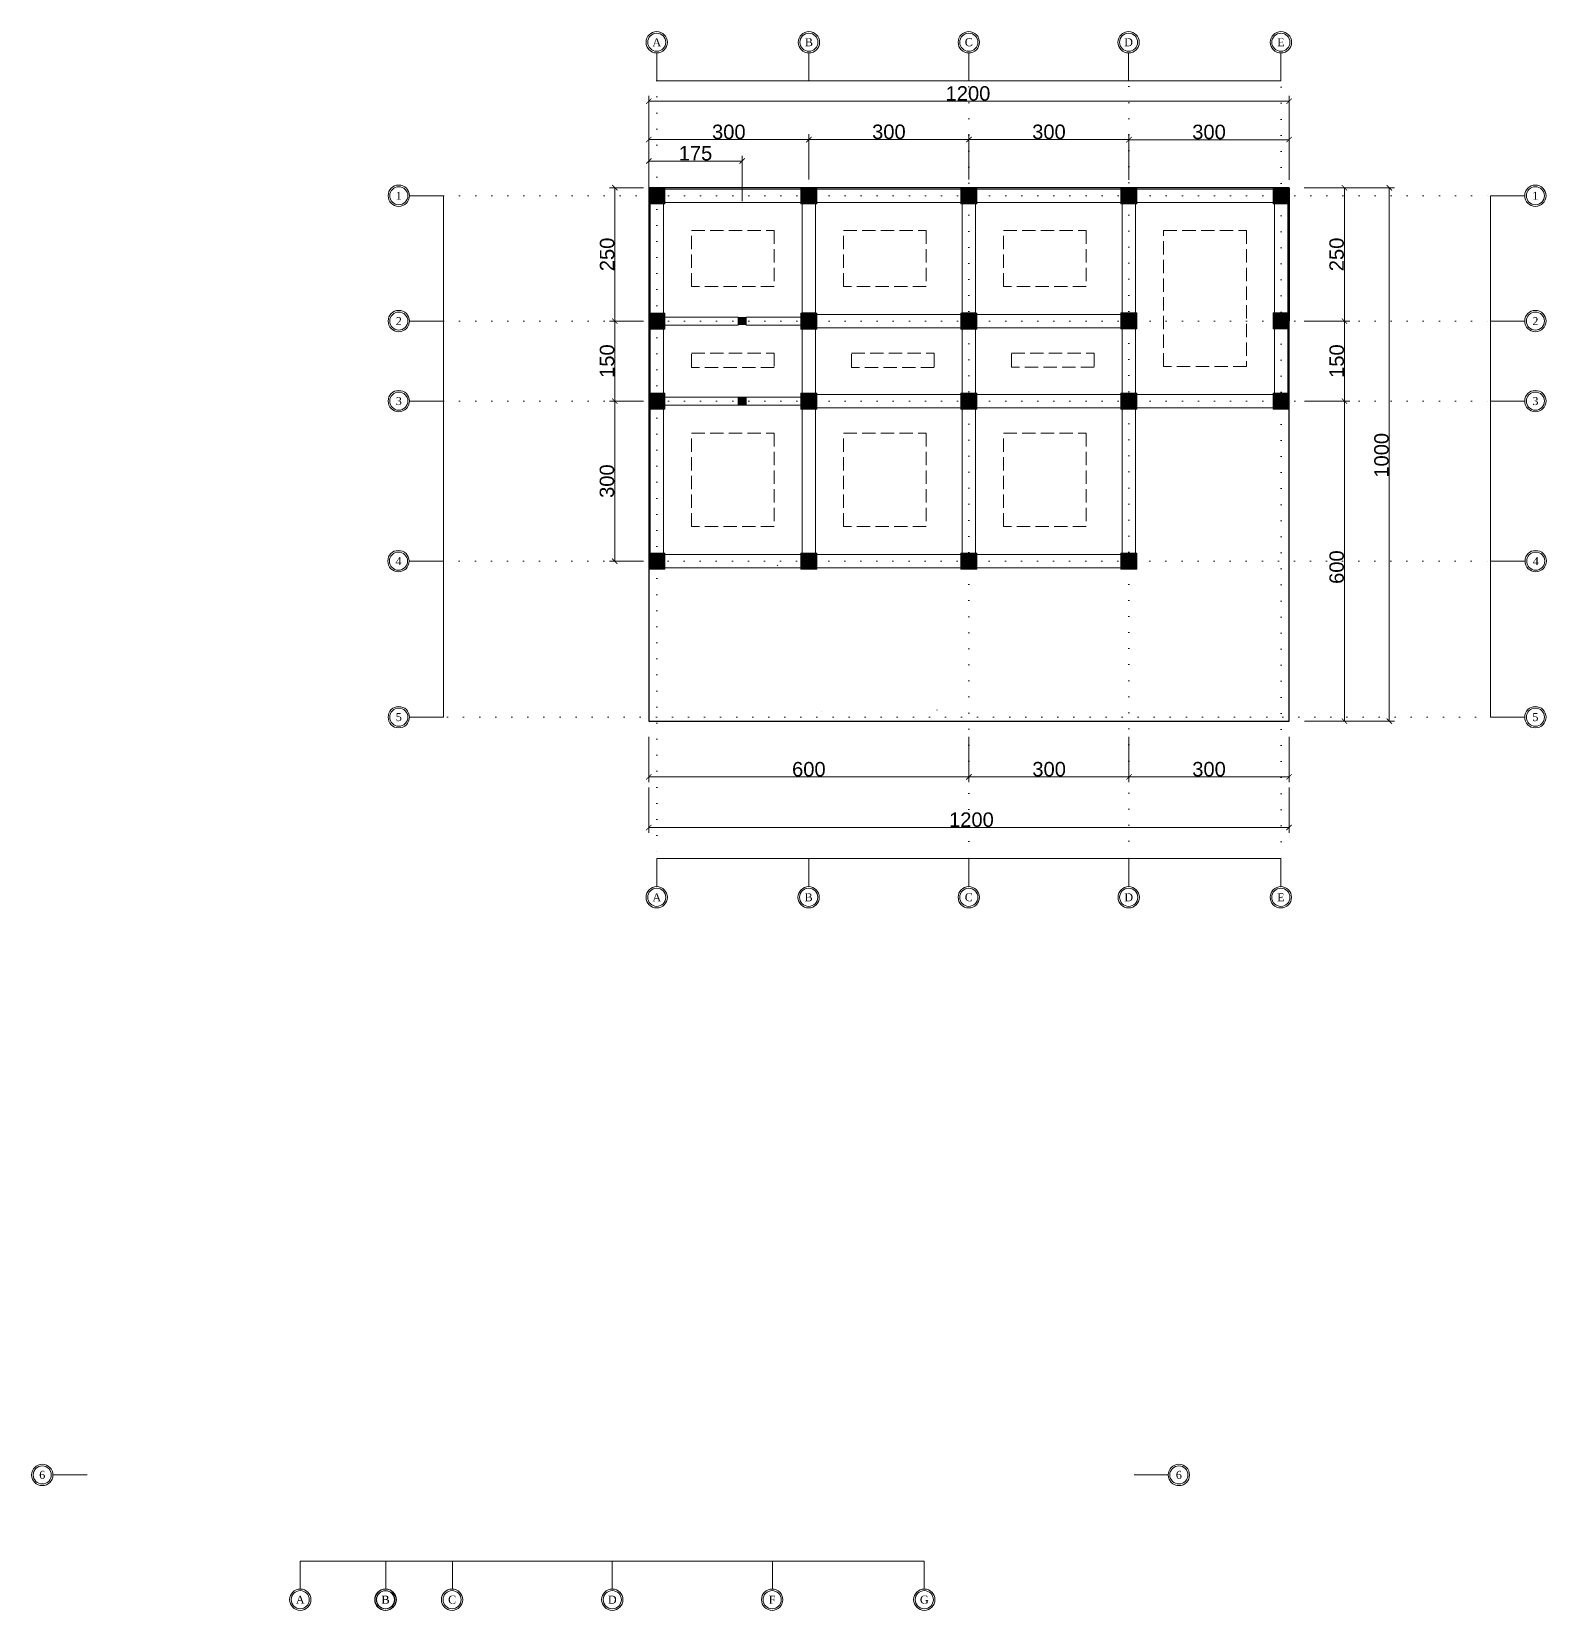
# Model space of a CAD drawing. Header units: millimetres. Extents: x -12161372 to 46643, y -9506984 to 15358.
# Drawn here: x 27668 to 30507, y 4182 to 7142 of the extents above; entities that cross this region are included whole.
import ezdxf

# ---------------------------------------------------------------- set-up
doc = ezdxf.new("R2010")
doc.units = ezdxf.units.MM
doc.linetypes.add('ACAD_ISO07W100', pattern=[3, 0, -3])
doc.linetypes.add('DASHED', pattern=[70, 50, -20])
for name, color, linetype, lineweight in [('detail balok', 7, 'Continuous', 9), ('dimensi', 50, 'Continuous', 5), ('kolom', 150, 'Continuous', 13), ('pondasi', 7, 'Continuous', 13), ('teks', 255, 'Continuous', 5)]:
    doc.layers.add(name, color=color, linetype=linetype, lineweight=lineweight)
doc.layers.add('lahan', color=253, linetype='Continuous', plot=False)
doc.layers.add('lantai', color=9, linetype='Continuous')
doc.layers.add('RING BALOK', color=7, linetype='Continuous')
doc.styles.get("Standard").update_dxf_attribs({"font": 'arial.ttf'})
doc.styles.add('teks2', font='times.ttf', dxfattribs={"height": 15})
doc.dimstyles.new('ISO-25', dxfattribs={"dimtxt": 4.5, "dimasz": 10, "dimexe": 10, "dimexo": 10, "dimtad": 1, "dimtxsty": 'Standard', "dimblk": 'ARCHTICK', "dimcen": 2.5, "dimclrt": 256, "dimadec": 0, "dimazin": 0, "dimtfac": 1, "dimtmove": 0, "dimatfit": 3, "dimfxl": 75, "dimfxlon": 1, "dimtfillclr": 256, "dimlwd": -1, "dimlwe": -1, "dimarcsym": 0})

# ---------------------------------------------------------------- blocks, each defined once
blk = doc.blocks.new('_ArchTick')
at = {"color": 0, "linetype": 'ByBlock', "const_width": 0.15}
blk.add_lwpolyline([(-0.5, -0.5), (0.5, 0.5)], dxfattribs=at)
blk = doc.blocks.new('*D120')
at = {"layer": 'Defpoints', "color": 0, "ltscale": 10, "transparency": 16777216}
for p in [(30024.6, 6849.1), (30024.6, 5849.1), (30212.4, 5849.1)]:
    blk.add_point(p, dxfattribs=at)
at = {"layer": 'dimensi', "color": 0, "ltscale": 10, "transparency": 16777216}
for p, q in [((30137.4, 6849.1), (30222.4, 6849.1)), ((30212.4, 6849.1), (30212.4, 5849.1)), ((30137.4, 5849.1), (30222.4, 5849.1))]:
    blk.add_line(p, q, dxfattribs=at)
at = {"layer": 'dimensi', "color": 0, "ltscale": 10, "transparency": 16777216, "xscale": 10, "yscale": 10, "zscale": 10}
for p, rotation in [((30212.4, 6849.1), 90), ((30212.4, 5849.1), 270)]:
    blk.add_blockref('_ArchTick', p, dxfattribs=dict(at, rotation=rotation))
at = {"layer": 'dimensi', "ltscale": 10, "transparency": 16777216, "insert": (30197.9, 6347.5), "char_height": 4.5, "attachment_point": 5, "rotation": 90}
blk.add_mtext('{\\H6x;1000}', dxfattribs=at)
blk = doc.blocks.new('*D121')
at = {"layer": 'Defpoints', "color": 0, "ltscale": 10, "transparency": 16777216}
for p in [(30024.6, 6449.1), (30017.1, 5849.1), (30128.3, 5849.1)]:
    blk.add_point(p, dxfattribs=at)
at = {"layer": 'dimensi', "color": 0, "ltscale": 10, "transparency": 16777216}
for p, q in [((30053.3, 6449.1), (30138.3, 6449.1)), ((30128.3, 6449.1), (30128.3, 5849.1)), ((30053.3, 5849.1), (30138.3, 5849.1))]:
    blk.add_line(p, q, dxfattribs=at)
at = {"layer": 'dimensi', "color": 0, "ltscale": 10, "transparency": 16777216, "xscale": 10, "yscale": 10, "zscale": 10}
for p, rotation in [((30128.3, 6449.1), 90), ((30128.3, 5849.1), 270)]:
    blk.add_blockref('_ArchTick', p, dxfattribs=dict(at, rotation=rotation))
at = {"layer": 'dimensi', "ltscale": 10, "transparency": 16777216, "insert": (30113.9, 6137.9), "char_height": 4.5, "attachment_point": 5, "rotation": 90}
blk.add_mtext('{\\H6x;600}', dxfattribs=at)
blk = doc.blocks.new('*D122')
at = {"layer": 'Defpoints', "color": 0, "ltscale": 10, "transparency": 16777216}
for p in [(29124.6, 6939.3), (28824.6, 6849.1), (29124.6, 6849.1)]:
    blk.add_point(p, dxfattribs=at)
at = {"layer": 'dimensi', "color": 0, "ltscale": 10, "transparency": 16777216}
for p, q in [((28824.6, 6864.3), (28824.6, 6949.3)), ((28824.6, 6939.3), (29124.6, 6939.3)), ((29124.6, 6864.3), (29124.6, 6949.3))]:
    blk.add_line(p, q, dxfattribs=at)
at = {"layer": 'dimensi', "color": 0, "ltscale": 10, "transparency": 16777216, "xscale": 10, "yscale": 10, "zscale": 10, "rotation": 180}
blk.add_blockref('_ArchTick', (28824.6, 6939.3), dxfattribs=at)
at = {"layer": 'dimensi', "color": 0, "ltscale": 10, "transparency": 16777216, "xscale": 10, "yscale": 10, "zscale": 10}
blk.add_blockref('_ArchTick', (29124.6, 6939.3), dxfattribs=at)
at = {"layer": 'dimensi', "ltscale": 10, "transparency": 16777216, "insert": (28974.6, 6953.7), "char_height": 4.5, "attachment_point": 5}
blk.add_mtext('{\\H6x;300}', dxfattribs=at)
blk = doc.blocks.new('*D123')
at = {"layer": 'Defpoints', "color": 0, "ltscale": 10, "transparency": 16777216}
for p in [(29424.6, 6939.5), (29124.6, 6849.1), (29424.6, 6849.1)]:
    blk.add_point(p, dxfattribs=at)
at = {"layer": 'dimensi', "color": 0, "ltscale": 10, "transparency": 16777216}
for p, q in [((29124.6, 6864.5), (29124.6, 6949.5)), ((29124.6, 6939.5), (29424.6, 6939.5)), ((29424.6, 6864.5), (29424.6, 6949.5))]:
    blk.add_line(p, q, dxfattribs=at)
at = {"layer": 'dimensi', "color": 0, "ltscale": 10, "transparency": 16777216, "xscale": 10, "yscale": 10, "zscale": 10, "rotation": 180}
blk.add_blockref('_ArchTick', (29124.6, 6939.5), dxfattribs=at)
at = {"layer": 'dimensi', "color": 0, "ltscale": 10, "transparency": 16777216, "xscale": 10, "yscale": 10, "zscale": 10}
blk.add_blockref('_ArchTick', (29424.6, 6939.5), dxfattribs=at)
at = {"layer": 'dimensi', "ltscale": 10, "transparency": 16777216, "insert": (29274.6, 6953.9), "char_height": 4.5, "attachment_point": 5}
blk.add_mtext('{\\H6x;300}', dxfattribs=at)
blk = doc.blocks.new('*D124')
at = {"layer": 'Defpoints', "color": 0, "ltscale": 10, "transparency": 16777216}
for p in [(29724.6, 6939.4), (29424.6, 6849.1), (29724.6, 6849.1)]:
    blk.add_point(p, dxfattribs=at)
at = {"layer": 'dimensi', "color": 0, "ltscale": 10, "transparency": 16777216}
for p, q in [((29424.6, 6864.4), (29424.6, 6949.4)), ((29424.6, 6939.4), (29724.6, 6939.4)), ((29724.6, 6864.4), (29724.6, 6949.4))]:
    blk.add_line(p, q, dxfattribs=at)
at = {"layer": 'dimensi', "color": 0, "ltscale": 10, "transparency": 16777216, "xscale": 10, "yscale": 10, "zscale": 10, "rotation": 180}
blk.add_blockref('_ArchTick', (29424.6, 6939.4), dxfattribs=at)
at = {"layer": 'dimensi', "color": 0, "ltscale": 10, "transparency": 16777216, "xscale": 10, "yscale": 10, "zscale": 10}
blk.add_blockref('_ArchTick', (29724.6, 6939.4), dxfattribs=at)
at = {"layer": 'dimensi', "ltscale": 10, "transparency": 16777216, "insert": (29574.6, 6953.8), "char_height": 4.5, "attachment_point": 5}
blk.add_mtext('{\\H6x;300}', dxfattribs=at)
blk = doc.blocks.new('*D125')
at = {"layer": 'Defpoints', "color": 0, "ltscale": 10, "transparency": 16777216}
for p in [(30024.6, 6939.2), (29724.6, 6849.7), (30024.6, 6849.1)]:
    blk.add_point(p, dxfattribs=at)
at = {"layer": 'dimensi', "color": 0, "ltscale": 10, "transparency": 16777216}
for p, q in [((29724.6, 6864.2), (29724.6, 6949.2)), ((29724.6, 6939.2), (30024.6, 6939.2)), ((30024.6, 6864.2), (30024.6, 6949.2))]:
    blk.add_line(p, q, dxfattribs=at)
at = {"layer": 'dimensi', "color": 0, "ltscale": 10, "transparency": 16777216, "xscale": 10, "yscale": 10, "zscale": 10, "rotation": 180}
blk.add_blockref('_ArchTick', (29724.6, 6939.2), dxfattribs=at)
at = {"layer": 'dimensi', "color": 0, "ltscale": 10, "transparency": 16777216, "xscale": 10, "yscale": 10, "zscale": 10}
blk.add_blockref('_ArchTick', (30024.6, 6939.2), dxfattribs=at)
at = {"layer": 'dimensi', "ltscale": 10, "transparency": 16777216, "insert": (29874.6, 6953.6), "char_height": 4.5, "attachment_point": 5}
blk.add_mtext('{\\H6x;300}', dxfattribs=at)
blk = doc.blocks.new('*D126')
at = {"layer": 'Defpoints', "color": 0, "ltscale": 10, "transparency": 16777216}
for p in [(30024.6, 7011.3), (28824.6, 6849.1), (30024.6, 6849.1)]:
    blk.add_point(p, dxfattribs=at)
at = {"layer": 'dimensi', "color": 0, "ltscale": 10, "transparency": 16777216}
for p, q in [((28824.6, 6936.3), (28824.6, 7021.3)), ((30024.6, 6936.3), (30024.6, 7021.3)), ((28824.6, 7011.3), (30024.6, 7011.3))]:
    blk.add_line(p, q, dxfattribs=at)
at = {"layer": 'dimensi', "color": 0, "ltscale": 10, "transparency": 16777216, "xscale": 10, "yscale": 10, "zscale": 10, "rotation": 180}
blk.add_blockref('_ArchTick', (28824.6, 7011.3), dxfattribs=at)
at = {"layer": 'dimensi', "color": 0, "ltscale": 10, "transparency": 16777216, "xscale": 10, "yscale": 10, "zscale": 10}
blk.add_blockref('_ArchTick', (30024.6, 7011.3), dxfattribs=at)
at = {"layer": 'dimensi', "ltscale": 10, "transparency": 16777216, "insert": (29422.8, 7025.8), "char_height": 4.5, "attachment_point": 5}
blk.add_mtext('{\\H6x;1200}', dxfattribs=at)
blk = doc.blocks.new('*D119')
at = {"layer": 'Defpoints', "color": 0, "ltscale": 10, "transparency": 16777216}
for p in [(28824.6, 6849.1), (28761, 6599.1), (28824.6, 6599.1)]:
    blk.add_point(p, dxfattribs=at)
at = {"layer": 'dimensi', "color": 0, "ltscale": 10, "transparency": 16777216}
for p, q in [((28814.6, 6849.1), (28751, 6849.1)), ((28761, 6849.1), (28761, 6599.1)), ((28814.6, 6599.1), (28751, 6599.1))]:
    blk.add_line(p, q, dxfattribs=at)
at = {"layer": 'dimensi', "color": 0, "ltscale": 10, "transparency": 16777216, "xscale": 10, "yscale": 10, "zscale": 10}
for p, rotation in [((28761, 6849.1), 90), ((28761, 6599.1), 270)]:
    blk.add_blockref('_ArchTick', p, dxfattribs=dict(at, rotation=rotation))
at = {"layer": 'dimensi', "ltscale": 10, "transparency": 16777216, "insert": (28746.6, 6724.1), "char_height": 4.5, "attachment_point": 5, "rotation": 90}
blk.add_mtext('{\\H6x;250}', dxfattribs=at)
blk = doc.blocks.new('*D127')
at = {"layer": 'Defpoints', "color": 0, "ltscale": 10, "transparency": 16777216}
for p in [(28824.6, 5849.1), (30024.6, 5849.1), (30024.6, 5649.8)]:
    blk.add_point(p, dxfattribs=at)
at = {"layer": 'dimensi', "color": 0, "ltscale": 10, "transparency": 16777216}
for p, q in [((28824.6, 5724.8), (28824.6, 5639.8)), ((30024.6, 5724.8), (30024.6, 5639.8)), ((28824.6, 5649.8), (30024.6, 5649.8))]:
    blk.add_line(p, q, dxfattribs=at)
at = {"layer": 'dimensi', "color": 0, "ltscale": 10, "transparency": 16777216, "xscale": 10, "yscale": 10, "zscale": 10, "rotation": 180}
blk.add_blockref('_ArchTick', (28824.6, 5649.8), dxfattribs=at)
at = {"layer": 'dimensi', "color": 0, "ltscale": 10, "transparency": 16777216, "xscale": 10, "yscale": 10, "zscale": 10}
blk.add_blockref('_ArchTick', (30024.6, 5649.8), dxfattribs=at)
at = {"layer": 'dimensi', "ltscale": 10, "transparency": 16777216, "insert": (29429.3, 5664.3), "char_height": 4.5, "attachment_point": 5}
blk.add_mtext('{\\H6x;1200}', dxfattribs=at)
blk = doc.blocks.new('*D128')
at = {"layer": 'Defpoints', "color": 0, "ltscale": 10, "transparency": 16777216}
for p in [(29724.6, 5849.1), (30024.6, 5849.1), (29724.6, 5744.6)]:
    blk.add_point(p, dxfattribs=at)
at = {"layer": 'dimensi', "color": 0, "ltscale": 10, "transparency": 16777216}
for p, q in [((29724.6, 5819.6), (29724.6, 5734.6)), ((30024.6, 5819.6), (30024.6, 5734.6)), ((30024.6, 5744.6), (29724.6, 5744.6))]:
    blk.add_line(p, q, dxfattribs=at)
at = {"layer": 'dimensi', "color": 0, "ltscale": 10, "transparency": 16777216, "xscale": 10, "yscale": 10, "zscale": 10, "rotation": 180}
blk.add_blockref('_ArchTick', (29724.6, 5744.6), dxfattribs=at)
at = {"layer": 'dimensi', "color": 0, "ltscale": 10, "transparency": 16777216, "xscale": 10, "yscale": 10, "zscale": 10}
blk.add_blockref('_ArchTick', (30024.6, 5744.6), dxfattribs=at)
at = {"layer": 'dimensi', "ltscale": 10, "transparency": 16777216, "insert": (29874.6, 5759), "char_height": 4.5, "attachment_point": 5}
blk.add_mtext('{\\H6x;300}', dxfattribs=at)
blk = doc.blocks.new('*D129')
at = {"layer": 'Defpoints', "color": 0, "ltscale": 10, "transparency": 16777216}
for p in [(29424.6, 5849.1), (29724.6, 5849.1), (29424.6, 5744.6)]:
    blk.add_point(p, dxfattribs=at)
at = {"layer": 'dimensi', "color": 0, "ltscale": 10, "transparency": 16777216}
for p, q in [((29424.6, 5819.6), (29424.6, 5734.6)), ((29724.6, 5819.6), (29724.6, 5734.6)), ((29724.6, 5744.6), (29424.6, 5744.6))]:
    blk.add_line(p, q, dxfattribs=at)
at = {"layer": 'dimensi', "color": 0, "ltscale": 10, "transparency": 16777216, "xscale": 10, "yscale": 10, "zscale": 10, "rotation": 180}
blk.add_blockref('_ArchTick', (29424.6, 5744.6), dxfattribs=at)
at = {"layer": 'dimensi', "color": 0, "ltscale": 10, "transparency": 16777216, "xscale": 10, "yscale": 10, "zscale": 10}
blk.add_blockref('_ArchTick', (29724.6, 5744.6), dxfattribs=at)
at = {"layer": 'dimensi', "ltscale": 10, "transparency": 16777216, "insert": (29574.9, 5759), "char_height": 4.5, "attachment_point": 5}
blk.add_mtext('{\\H6x;300}', dxfattribs=at)
blk = doc.blocks.new('*D130')
at = {"layer": 'Defpoints', "color": 0, "ltscale": 10, "transparency": 16777216}
for p in [(28824.6, 5849.1), (29424.6, 5848.5), (28824.6, 5744.5)]:
    blk.add_point(p, dxfattribs=at)
at = {"layer": 'dimensi', "color": 0, "ltscale": 10, "transparency": 16777216}
for p, q in [((28824.6, 5819.5), (28824.6, 5734.5)), ((29424.6, 5819.5), (29424.6, 5734.5)), ((29424.6, 5744.5), (28824.6, 5744.5))]:
    blk.add_line(p, q, dxfattribs=at)
at = {"layer": 'dimensi', "color": 0, "ltscale": 10, "transparency": 16777216, "xscale": 10, "yscale": 10, "zscale": 10, "rotation": 180}
blk.add_blockref('_ArchTick', (28824.6, 5744.5), dxfattribs=at)
at = {"layer": 'dimensi', "color": 0, "ltscale": 10, "transparency": 16777216, "xscale": 10, "yscale": 10, "zscale": 10}
blk.add_blockref('_ArchTick', (29424.6, 5744.5), dxfattribs=at)
at = {"layer": 'dimensi', "ltscale": 10, "transparency": 16777216, "insert": (29124.6, 5758.9), "char_height": 4.5, "attachment_point": 5}
blk.add_mtext('{\\H6x;600}', dxfattribs=at)
blk = doc.blocks.new('*D131')
at = {"layer": 'Defpoints', "color": 0, "ltscale": 10, "transparency": 16777216}
for p in [(28824.6, 6599.1), (28760.9, 6449.1), (28824.6, 6449.1)]:
    blk.add_point(p, dxfattribs=at)
at = {"layer": 'dimensi', "color": 0, "ltscale": 10, "transparency": 16777216}
for p, q in [((28814.6, 6599.1), (28750.9, 6599.1)), ((28760.9, 6599.1), (28760.9, 6449.1)), ((28814.6, 6449.1), (28750.9, 6449.1))]:
    blk.add_line(p, q, dxfattribs=at)
at = {"layer": 'dimensi', "color": 0, "ltscale": 10, "transparency": 16777216, "xscale": 10, "yscale": 10, "zscale": 10}
for p, rotation in [((28760.9, 6599.1), 90), ((28760.9, 6449.1), 270)]:
    blk.add_blockref('_ArchTick', p, dxfattribs=dict(at, rotation=rotation))
at = {"layer": 'dimensi', "ltscale": 10, "transparency": 16777216, "insert": (28746.5, 6524.1), "char_height": 4.5, "attachment_point": 5, "rotation": 90}
blk.add_mtext('{\\H6x;150}', dxfattribs=at)
blk = doc.blocks.new('*D132')
at = {"layer": 'Defpoints', "color": 0, "ltscale": 10, "transparency": 16777216}
for p in [(28824.6, 6449.1), (28760.7, 6149.1), (28824.6, 6149.1)]:
    blk.add_point(p, dxfattribs=at)
at = {"layer": 'dimensi', "color": 0, "ltscale": 10, "transparency": 16777216}
for p, q in [((28814.6, 6449.1), (28750.7, 6449.1)), ((28760.7, 6449.1), (28760.7, 6149.1)), ((28814.6, 6149.1), (28750.7, 6149.1))]:
    blk.add_line(p, q, dxfattribs=at)
at = {"layer": 'dimensi', "color": 0, "ltscale": 10, "transparency": 16777216, "xscale": 10, "yscale": 10, "zscale": 10}
for p, rotation in [((28760.7, 6449.1), 90), ((28760.7, 6149.1), 270)]:
    blk.add_blockref('_ArchTick', p, dxfattribs=dict(at, rotation=rotation))
at = {"layer": 'dimensi', "ltscale": 10, "transparency": 16777216, "insert": (28746.3, 6299.1), "char_height": 4.5, "attachment_point": 5, "rotation": 90}
blk.add_mtext('{\\H6x;300}', dxfattribs=at)
blk = doc.blocks.new('*D133')
at = {"layer": 'Defpoints', "color": 0, "ltscale": 10, "transparency": 16777216}
for p in [(30024.6, 6849.1), (30024.6, 6599.1), (30128.2, 6599.1)]:
    blk.add_point(p, dxfattribs=at)
at = {"layer": 'dimensi', "color": 0, "ltscale": 10, "transparency": 16777216}
for p, q in [((30053.2, 6849.1), (30138.2, 6849.1)), ((30128.2, 6849.1), (30128.2, 6599.1)), ((30053.2, 6599.1), (30138.2, 6599.1))]:
    blk.add_line(p, q, dxfattribs=at)
at = {"layer": 'dimensi', "color": 0, "ltscale": 10, "transparency": 16777216, "xscale": 10, "yscale": 10, "zscale": 10}
for p, rotation in [((30128.2, 6849.1), 90), ((30128.2, 6599.1), 270)]:
    blk.add_blockref('_ArchTick', p, dxfattribs=dict(at, rotation=rotation))
at = {"layer": 'dimensi', "ltscale": 10, "transparency": 16777216, "insert": (30113.8, 6724.1), "char_height": 4.5, "attachment_point": 5, "rotation": 90}
blk.add_mtext('{\\H6x;250}', dxfattribs=at)
blk = doc.blocks.new('*D134')
at = {"layer": 'Defpoints', "color": 0, "ltscale": 10, "transparency": 16777216}
for p in [(30024.6, 6599.1), (30024.6, 6449.1), (30128.4, 6449.1)]:
    blk.add_point(p, dxfattribs=at)
at = {"layer": 'dimensi', "color": 0, "ltscale": 10, "transparency": 16777216}
for p, q in [((30053.4, 6599.1), (30138.4, 6599.1)), ((30128.4, 6599.1), (30128.4, 6449.1)), ((30053.4, 6449.1), (30138.4, 6449.1))]:
    blk.add_line(p, q, dxfattribs=at)
at = {"layer": 'dimensi', "color": 0, "ltscale": 10, "transparency": 16777216, "xscale": 10, "yscale": 10, "zscale": 10}
for p, rotation in [((30128.4, 6599.1), 90), ((30128.4, 6449.1), 270)]:
    blk.add_blockref('_ArchTick', p, dxfattribs=dict(at, rotation=rotation))
at = {"layer": 'dimensi', "ltscale": 10, "transparency": 16777216, "insert": (30114, 6524.1), "char_height": 4.5, "attachment_point": 5, "rotation": 90}
blk.add_mtext('{\\H6x;150}', dxfattribs=at)
blk = doc.blocks.new('*D135')
at = {"layer": 'Defpoints', "color": 0, "ltscale": 10, "transparency": 16777216}
for p in [(28999.6, 6899.2), (28999.6, 6599.1), (28824.6, 5869.3)]:
    blk.add_point(p, dxfattribs=at)
at = {"layer": 'dimensi', "color": 0, "ltscale": 10, "transparency": 16777216}
for p, q in [((28824.6, 6824.2), (28824.6, 6909.2)), ((28824.6, 6899.2), (28999.6, 6899.2)), ((28999.6, 6824.2), (28999.6, 6909.2))]:
    blk.add_line(p, q, dxfattribs=at)
at = {"layer": 'dimensi', "color": 0, "ltscale": 10, "transparency": 16777216, "xscale": 10, "yscale": 10, "zscale": 10, "rotation": 180}
blk.add_blockref('_ArchTick', (28824.6, 6899.2), dxfattribs=at)
at = {"layer": 'dimensi', "color": 0, "ltscale": 10, "transparency": 16777216, "xscale": 10, "yscale": 10, "zscale": 10}
blk.add_blockref('_ArchTick', (28999.6, 6899.2), dxfattribs=at)
at = {"layer": 'dimensi', "ltscale": 10, "transparency": 16777216, "insert": (28912.1, 6913.6), "char_height": 4.5, "attachment_point": 5}
blk.add_mtext('{\\H6x;175}', dxfattribs=at)

msp = doc.modelspace()

# ---------------------------------------------------------------- hatches: boundary and pattern name
at = {"layer": 'kolom'}
h = msp.add_hatch(color=256, dxfattribs=at)
h.dxf.hatch_style = 1
h.paths.add_polyline_path([(28824.551, 6819.083), (28854.551, 6819.083), (28854.551, 6849.083), (28824.551, 6849.083)])
h = msp.add_hatch(color=256, dxfattribs=at)
h.dxf.hatch_style = 1
h.paths.add_polyline_path([(29109.551, 6819.083), (29139.551, 6819.083), (29139.551, 6849.083), (29109.551, 6849.083)])
h = msp.add_hatch(color=256, dxfattribs=at)
h.dxf.hatch_style = 1
h.paths.add_polyline_path([(29409.551, 6819.083), (29439.551, 6819.083), (29439.551, 6849.083), (29409.551, 6849.083)])
h = msp.add_hatch(color=256, dxfattribs=at)
h.dxf.hatch_style = 1
h.paths.add_polyline_path([(29709.551, 6819.083), (29739.551, 6819.083), (29739.551, 6849.083), (29709.551, 6849.083)])
h = msp.add_hatch(color=256, dxfattribs=at)
h.dxf.hatch_style = 1
h.paths.add_polyline_path([(29994.551, 6819.083), (30024.551, 6819.083), (30024.551, 6849.083), (29994.551, 6849.083)])
h = msp.add_hatch(color=256, dxfattribs=at)
h.dxf.hatch_style = 1
h.paths.add_polyline_path([(28824.551, 6584.083), (28854.551, 6584.083), (28854.551, 6614.083), (28824.551, 6614.083)])
h = msp.add_hatch(color=256, dxfattribs=at)
h.dxf.hatch_style = 1
h.paths.add_polyline_path([(29007.009, 6606.581), (28992.009, 6606.581), (28992.009, 6591.581), (29007.009, 6591.581)])
h = msp.add_hatch(color=256, dxfattribs=at)
h.dxf.hatch_style = 1
h.paths.add_polyline_path([(29109.551, 6584.158), (29139.551, 6584.158), (29139.551, 6614.158), (29109.551, 6614.158)])
h = msp.add_hatch(color=256, dxfattribs=at)
h.dxf.hatch_style = 1
h.paths.add_polyline_path([(29409.551, 6584.15), (29439.551, 6584.15), (29439.551, 6614.15), (29409.551, 6614.15)])
h = msp.add_hatch(color=256, dxfattribs=at)
h.dxf.hatch_style = 1
h.paths.add_polyline_path([(29709.551, 6584.475), (29739.551, 6584.475), (29739.551, 6614.475), (29709.551, 6614.475)])
h = msp.add_hatch(color=256, dxfattribs=at)
h.dxf.hatch_style = 1
h.paths.add_polyline_path([(29994.551, 6584.475), (30024.551, 6584.475), (30024.551, 6614.475), (29994.551, 6614.475)])
h = msp.add_hatch(color=256, dxfattribs=at)
h.dxf.hatch_style = 1
h.paths.add_polyline_path([(28824.551, 6434.083), (28854.551, 6434.083), (28854.551, 6464.083), (28824.551, 6464.083)])
h = msp.add_hatch(color=256, dxfattribs=at)
h.dxf.hatch_style = 1
h.paths.add_polyline_path([(29007.076, 6456.575), (28992.076, 6456.575), (28992.076, 6441.575), (29007.076, 6441.575)])
h = msp.add_hatch(color=256, dxfattribs=at)
h.dxf.hatch_style = 1
h.paths.add_polyline_path([(29109.551, 6434.083), (29139.551, 6434.083), (29139.551, 6464.083), (29109.551, 6464.083)])
h = msp.add_hatch(color=256, dxfattribs=at)
h.dxf.hatch_style = 1
h.paths.add_polyline_path([(29409.551, 6434.083), (29439.551, 6434.083), (29439.551, 6464.083), (29409.551, 6464.083)])
h = msp.add_hatch(color=256, dxfattribs=at)
h.dxf.hatch_style = 1
h.paths.add_polyline_path([(29709.551, 6434.083), (29739.551, 6434.083), (29739.551, 6464.083), (29709.551, 6464.083)])
h = msp.add_hatch(color=256, dxfattribs=at)
h.dxf.hatch_style = 1
h.paths.add_polyline_path([(29994.551, 6434.083), (30024.551, 6434.083), (30024.551, 6464.083), (29994.551, 6464.083)])
h = msp.add_hatch(color=256, dxfattribs=at)
h.dxf.hatch_style = 1
h.paths.add_polyline_path([(28824.551, 6134.083), (28854.551, 6134.083), (28854.551, 6164.083), (28824.551, 6164.083)])
h = msp.add_hatch(color=256, dxfattribs=at)
h.dxf.hatch_style = 1
h.paths.add_polyline_path([(29109.551, 6134.083), (29139.551, 6134.083), (29139.551, 6164.083), (29109.551, 6164.083)])
h = msp.add_hatch(color=256, dxfattribs=at)
h.dxf.hatch_style = 1
h.paths.add_polyline_path([(29409.551, 6134.083), (29439.551, 6134.083), (29439.551, 6164.083), (29409.551, 6164.083)])
h = msp.add_hatch(color=256, dxfattribs=at)
h.dxf.hatch_style = 1
h.paths.add_polyline_path([(29439.551, 6164.083), (29409.551, 6164.083), (29409.551, 6134.083), (29439.551, 6134.083)])
h = msp.add_hatch(color=256, dxfattribs=at)
h.dxf.hatch_style = 1
h.paths.add_polyline_path([(29709.551, 6134.083), (29739.551, 6134.083), (29739.551, 6164.083), (29709.551, 6164.083)])

# ---------------------------------------------------------------- linework, layer by layer
at = {"layer": 'detail balok', "ltscale": 10}
for points in [[(29109.551, 6821.583), (29109.551, 6846.583), (28854.551, 6846.583), (28854.551, 6821.583)], [(29409.551, 6821.583), (29409.551, 6846.583), (29139.551, 6846.583), (29139.551, 6821.583)], [(29709.551, 6821.583), (29709.551, 6846.583), (29439.551, 6846.583), (29439.551, 6821.583)], [(29994.551, 6821.583), (29994.551, 6846.583), (29739.551, 6846.583), (29739.551, 6821.583)], [(28827.051, 6614.083), (28852.051, 6614.083), (28852.051, 6819.083), (28827.051, 6819.083)], [(29112.051, 6614.475), (29137.051, 6614.475), (29137.051, 6819.083), (29112.051, 6819.083)], [(29412.051, 6614.475), (29437.051, 6614.475), (29437.051, 6819.083), (29412.051, 6819.083)], [(29712.051, 6614.475), (29737.051, 6614.475), (29737.051, 6819.083), (29712.051, 6819.083)], [(29997.051, 6614.475), (30022.051, 6614.475), (30022.051, 6819.083), (29997.051, 6819.083)], [(29409.551, 6586.65), (29409.551, 6611.65), (29139.551, 6611.658), (29139.551, 6586.658)], [(29709.551, 6586.65), (29709.551, 6611.65), (29439.551, 6611.65), (29439.551, 6586.65)], [(28827.051, 6464.083), (28852.051, 6464.083), (28852.051, 6584.083), (28827.051, 6584.083)], [(29112.051, 6463.765), (29137.051, 6463.765), (29137.051, 6584.158), (29112.051, 6584.158)], [(29412.051, 6463.758), (29437.051, 6463.758), (29437.051, 6584.15), (29412.051, 6584.15)], [(29712.051, 6464.083), (29737.051, 6464.083), (29737.051, 6584.475), (29712.051, 6584.475)], [(29997.051, 6464.083), (30022.051, 6464.083), (30022.051, 6584.475), (29997.051, 6584.475)], [(29409.551, 6436.583), (29409.551, 6461.583), (29139.551, 6461.583), (29139.551, 6436.583)], [(29709.551, 6436.583), (29709.551, 6461.583), (29439.551, 6461.583), (29439.551, 6436.583)], [(29994.551, 6436.583), (29994.551, 6461.583), (29739.551, 6461.583), (29739.551, 6436.583)], [(28827.051, 6164.083), (28852.051, 6164.083), (28852.051, 6434.083), (28827.051, 6434.083)], [(29112.051, 6164.083), (29137.051, 6164.083), (29137.051, 6434.083), (29112.051, 6434.083)], [(29412.051, 6164.083), (29437.051, 6164.083), (29437.051, 6434.083), (29412.051, 6434.083)], [(29712.051, 6164.083), (29737.051, 6164.083), (29737.051, 6434.083), (29712.051, 6434.083)], [(29109.551, 6136.583), (29109.551, 6161.583), (28854.551, 6161.583), (28854.551, 6136.583)], [(29409.551, 6136.583), (29409.551, 6161.583), (29139.551, 6161.583), (29139.551, 6136.583)], [(29709.551, 6136.583), (29709.551, 6161.583), (29439.551, 6161.583), (29439.551, 6136.583)]]:
    msp.add_lwpolyline(points, close=True, dxfattribs=at)
at = {"layer": 'detail balok'}
for points in [[(28991.921, 6606.557), (28854.551, 6606.583), (28854.551, 6591.583), (28991.921, 6591.557)], [(29109.551, 6606.557), (29007.095, 6606.557), (29007.095, 6591.557), (29109.551, 6591.557)], [(28992.06, 6456.575), (28854.551, 6456.583), (28854.551, 6441.583), (28992.06, 6441.575)], [(29109.551, 6456.583), (29007.06, 6456.575), (29007.06, 6441.575), (29109.551, 6441.583)]]:
    msp.add_lwpolyline(points, close=True, dxfattribs=at)
at = {"layer": 'kolom'}
for p, q in [((29007.06, 6456.575), (29007.06, 6441.575)), ((29007.06, 6456.198), (29007.06, 6441.198)), ((29724.551, 6464.083), (29724.551, 6434.083)), ((29424.551, 6164.083), (29424.551, 6134.083)), ((29724.551, 6164.083), (29724.551, 6134.083))]:
    msp.add_line(p, q, dxfattribs=at)
for points in [[(28824.551, 6819.083), (28854.551, 6819.083), (28854.551, 6849.083), (28824.551, 6849.083)], [(29109.551, 6819.083), (29139.551, 6819.083), (29139.551, 6849.083), (29109.551, 6849.083)], [(29409.551, 6819.083), (29439.551, 6819.083), (29439.551, 6849.083), (29409.551, 6849.083)], [(29709.551, 6819.083), (29739.551, 6819.083), (29739.551, 6849.083), (29709.551, 6849.083)], [(29994.551, 6819.083), (30024.551, 6819.083), (30024.551, 6849.083), (29994.551, 6849.083)], [(28824.551, 6584.083), (28854.551, 6584.083), (28854.551, 6614.083), (28824.551, 6614.083)], [(29109.551, 6584.158), (29139.551, 6584.158), (29139.551, 6614.158), (29109.551, 6614.158)], [(29409.551, 6584.15), (29439.551, 6584.15), (29439.551, 6614.15), (29409.551, 6614.15)], [(29709.551, 6584.475), (29739.551, 6584.475), (29739.551, 6614.475), (29709.551, 6614.475)], [(29994.551, 6584.475), (30024.551, 6584.475), (30024.551, 6614.475), (29994.551, 6614.475)], [(28824.551, 6434.083), (28854.551, 6434.083), (28854.551, 6464.083), (28824.551, 6464.083)], [(28992.06, 6441.575), (29007.06, 6441.575), (29007.06, 6456.575), (28992.06, 6456.575)], [(29109.551, 6434.083), (29139.551, 6434.083), (29139.551, 6464.083), (29109.551, 6464.083)], [(29409.551, 6434.083), (29439.551, 6434.083), (29439.551, 6464.083), (29409.551, 6464.083)], [(29709.551, 6434.083), (29739.551, 6434.083), (29739.551, 6464.083), (29709.551, 6464.083)], [(29994.551, 6434.083), (30024.551, 6434.083), (30024.551, 6464.083), (29994.551, 6464.083)], [(28824.551, 6134.083), (28854.551, 6134.083), (28854.551, 6164.083), (28824.551, 6164.083)], [(29109.551, 6134.083), (29139.551, 6134.083), (29139.551, 6164.083), (29109.551, 6164.083)], [(29409.551, 6134.083), (29439.551, 6134.083), (29439.551, 6164.083), (29409.551, 6164.083)], [(29709.551, 6134.083), (29739.551, 6134.083), (29739.551, 6164.083), (29709.551, 6164.083)]]:
    msp.add_lwpolyline(points, close=True, dxfattribs=at)
at = {"layer": 'lahan', "ltscale": 10}
msp.add_line((30024.551, 6849.083), (30024.551, 6599.083), dxfattribs=at)
at = {"layer": 'lantai', "lineweight": 0}
for p, q in [((29439.551, 6134.083), (29424.551, 6134.083)), ((29439.551, 6141.583), (29439.551, 6134.083)), ((29709.551, 6134.083), (29709.551, 6143.582)), ((29724.551, 6134.083), (29709.551, 6134.083))]:
    msp.add_line(p, q, dxfattribs=at)
at = {"layer": 'lantai'}
msp.add_lwpolyline([(28824.551, 5849.083), (30024.551, 5849.083), (30024.551, 6849.083), (28824.551, 6849.083)], close=True, dxfattribs=at)
at = {"layer": 'pondasi', "linetype": 'DASHED', "ltscale": 0.5}
for points in [[(28904.551, 6769.083), (29059.551, 6769.083), (29059.551, 6664.158), (28904.551, 6664.158)], [(29189.69, 6769.083), (29344.69, 6769.083), (29344.69, 6664.158), (29189.69, 6664.158)], [(29489.409, 6769.083), (29644.409, 6769.083), (29644.409, 6664.158), (29489.409, 6664.158)], [(29789.551, 6769.083), (29944.551, 6769.083), (29944.551, 6514.083), (29789.551, 6514.083)], [(29059.551, 6512.129), (28904.551, 6512.129), (28904.551, 6538.678), (29059.551, 6538.678)], [(29359.551, 6512.121), (29204.551, 6512.121), (29204.551, 6538.671), (29359.551, 6538.671)], [(29659.551, 6512.446), (29504.551, 6512.446), (29504.551, 6538.995), (29659.551, 6538.995)], [(29059.551, 6214.083), (28904.551, 6214.083), (28904.551, 6389.269), (29059.551, 6389.269)], [(29344.551, 6214.083), (29189.551, 6214.083), (29189.551, 6389.269), (29344.551, 6389.269)], [(29644.551, 6214.083), (29489.551, 6214.083), (29489.551, 6389.269), (29644.551, 6389.269)]]:
    msp.add_lwpolyline(points, close=True, dxfattribs=at)
at = {"layer": 'RING BALOK', "linetype": 'Continuous'}
for p, q in [((29066.395, 6140.591), (29065.83, 6141.438)), ((29129.345, 6134.268), (29128.781, 6135.116)), ((29148.319, 5866.991), (29148.31, 5867.28)), ((29365.058, 5869.892), (29365.049, 5870.182))]:
    msp.add_line(p, q, dxfattribs=at)
at = {"layer": 'teks', "ltscale": 0.8}
for p, q in [((28839.551, 7049.409), (28839.551, 7101.867)), ((29124.69, 7049.409), (29124.69, 7101.867)), ((29424.409, 7049.409), (29424.409, 7101.867)), ((29723.833, 7049.409), (29723.833, 7101.867)), ((30009.266, 7049.409), (30009.266, 7101.867)), ((28440.025, 6834.083), (28376.068, 6834.083)), ((30402.33, 6834.083), (30466.287, 6834.083)), ((28440.025, 6599.083), (28376.068, 6599.083)), ((30402.33, 6599.083), (30466.287, 6599.083)), ((28440.025, 6449.083), (28376.068, 6449.083)), ((30402.33, 6449.083), (30466.287, 6449.083)), ((28439.4, 6149.083), (28375.443, 6149.083)), ((30402.955, 6149.083), (30466.912, 6149.083)), ((28440.025, 5856.583), (28376.068, 5856.583)), ((30402.33, 5856.583), (30466.287, 5856.583)), ((28839.551, 5591.345), (28839.551, 5538.887)), ((29124.69, 5591.345), (29124.69, 5538.887)), ((29424.365, 5591.345), (29424.365, 5538.887)), ((29724.53, 5591.345), (29724.53, 5538.887)), ((30009.18, 5591.345), (30009.18, 5538.887)), ((27771.817, 4436.014), (27707.86, 4436.014)), ((29734.122, 4436.014), (29798.079, 4436.014)), ((28171.343, 4274.582), (28171.343, 4222.124)), ((28331.487, 4274.461), (28331.487, 4222.002)), ((28331.967, 4274.582), (28331.967, 4222.124)), ((28456.481, 4274.582), (28456.481, 4222.124)), ((28756.157, 4274.582), (28756.157, 4222.124)), ((29056.321, 4274.582), (29056.321, 4222.124)), ((29340.971, 4274.582), (29340.971, 4222.124))]:
    msp.add_line(p, q, dxfattribs=at)
at = {"layer": 'teks', "ltscale": 10}
for p, q in [((28839.551, 7049.409), (30009.266, 7049.409)), ((28440.025, 6834.083), (28440.025, 5856.583)), ((30402.33, 6834.083), (30402.33, 5856.583)), ((30402.33, 6834.083), (30402.33, 5856.583)), ((30009.18, 5591.345), (28839.551, 5591.345)), ((29340.971, 4274.582), (28171.343, 4274.582))]:
    msp.add_line(p, q, dxfattribs=at)
at = {"layer": 'teks', "linetype": 'ACAD_ISO07W100', "ltscale": 10}
for p, q in [((28839.551, 7049.409), (28839.551, 5591.345)), ((29424.551, 7038.2), (29424.551, 5580.137)), ((29724.551, 7038.614), (29724.551, 5580.551)), ((30009.551, 7037.473), (30009.551, 5579.41)), ((28440.025, 6834.083), (30402.33, 6834.083)), ((28440.025, 6599.083), (30402.33, 6599.083)), ((28440.025, 6449.083), (30402.33, 6449.083)), ((28439.4, 6149.083), (30401.705, 6149.083)), ((28447.525, 5856.583), (30409.83, 5856.583))]:
    msp.add_line(p, q, dxfattribs=at)
at = {"layer": 'teks'}
for centre, radius in [((28839.551, 7121.867), 20), ((28839.551, 7121.867), 17), ((29124.69, 7121.867), 20), ((29124.69, 7121.867), 17), ((29424.409, 7121.867), 20), ((29424.409, 7121.867), 17), ((29723.833, 7121.867), 20), ((29723.833, 7121.867), 17), ((30009.266, 7121.867), 20), ((30009.266, 7121.867), 17), ((28356.068, 6834.083), 20), ((28356.068, 6834.083), 17), ((30486.287, 6834.083), 20), ((30486.287, 6834.083), 17), ((28356.068, 6599.083), 20), ((28356.068, 6599.083), 17), ((30486.287, 6599.083), 20), ((30486.287, 6599.083), 17), ((28356.068, 6449.083), 20), ((28356.068, 6449.083), 17), ((30486.287, 6449.083), 20), ((30486.287, 6449.083), 17), ((28355.443, 6149.083), 20), ((28355.443, 6149.083), 17), ((30486.912, 6149.083), 20), ((30486.912, 6149.083), 17), ((28356.068, 5856.583), 20), ((28356.068, 5856.583), 17), ((30486.287, 5856.583), 20), ((30486.287, 5856.583), 17), ((28839.551, 5518.887), 20), ((28839.551, 5518.887), 17), ((29124.201, 5518.887), 20), ((29124.201, 5518.887), 17), ((29424.365, 5518.887), 20), ((29424.365, 5518.887), 17), ((29724.041, 5518.887), 20), ((29724.041, 5518.887), 17), ((30009.18, 5518.887), 20), ((30009.18, 5518.887), 17), ((27687.86, 4436.014), 20), ((27687.86, 4436.014), 17), ((29818.079, 4436.014), 20), ((29818.079, 4436.014), 17), ((28171.343, 4202.124), 20), ((28171.343, 4202.124), 17), ((28330.998, 4202.002), 20), ((28331.478, 4202.124), 20), ((28330.998, 4202.002), 17), ((28331.478, 4202.124), 17), ((28455.993, 4202.124), 20), ((28455.993, 4202.124), 17), ((28756.157, 4202.124), 20), ((28756.157, 4202.124), 17), ((29055.832, 4202.124), 20), ((29055.832, 4202.124), 17), ((29340.971, 4202.124), 20), ((29340.971, 4202.124), 17)]:
    msp.add_circle(centre, radius, dxfattribs=at)

# ---------------------------------------------------------------- texts
at = {"layer": 'teks', "char_height": 15, "attachment_point": 5, "style": 'teks2'}
for s, insert in [('A', (28839.551, 7121.867)), ('B', (29124.69, 7121.867)), ('C', (29424.409, 7121.867)), ('D', (29723.833, 7121.867)), ('E', (30009.266, 7121.867)), ('1', (28356.068, 6834.083)), ('1', (30486.287, 6834.083)), ('2', (28356.068, 6599.083)), ('2', (30486.287, 6599.083)), ('3', (28356.068, 6449.083)), ('3', (30486.287, 6449.083)), ('4', (28355.443, 6149.083)), ('4', (30486.912, 6149.083)), ('5', (28356.068, 5856.583)), ('5', (30486.287, 5856.583)), ('A', (28839.551, 5518.887)), ('B', (29124.201, 5518.887)), ('C', (29424.365, 5518.887)), ('D', (29724.041, 5518.887)), ('E', (30009.18, 5518.887)), ('6', (27687.86, 4436.014)), ('6', (29818.079, 4436.014)), ('A', (28171.343, 4202.124)), ('B', (28330.998, 4202.002)), ('B', (28331.478, 4202.124)), ('C', (28455.993, 4202.124)), ('D', (28756.157, 4202.124)), ('F', (29055.832, 4202.124)), ('G', (29340.971, 4202.124))]:
    msp.add_mtext_dynamic_manual_height_columns(s, width=35.65071, gutter_width=15, heights=[0], dxfattribs=dict(at, insert=insert))

# ---------------------------------------------------------------- dimensions: what is measured, and where the dimension line sits
at = {"layer": 'dimensi', "ltscale": 10}
for base, p1, p2, picture, middle in [((30024.551, 7011.345), (28824.551, 6849.083), (30024.551, 6849.083), '*D126', (29422.795, 7011.345)), ((30024.551, 5649.849), (28824.551, 5849.083), (30024.551, 5849.083), '*D127', (29429.296, 5649.849)), ((29424.551, 5744.576), (29724.551, 5849.083), (29424.551, 5849.083), '*D129', (29574.858, 5744.576))]:
    dim = msp.add_linear_dim(base=base, p1=p1, p2=p2, text='{\\H6x;<>}', dimstyle='ISO-25', dxfattribs=at)
    dim.commit()
    dim.dimension.update_dxf_attribs({"geometry": picture, "text_midpoint": middle, "dimtype": 160})
for base, p1, p2, picture, middle in [((29124.551, 6939.292), (28824.551, 6849.083), (29124.551, 6849.083), '*D122', (28974.551, 6953.712)), ((29424.551, 6939.468), (29124.551, 6849.083), (29424.551, 6849.083), '*D123', (29274.551, 6953.888)), ((29724.551, 6939.405), (29424.551, 6849.083), (29724.551, 6849.083), '*D124', (29574.551, 6953.825)), ((30024.551, 6939.158), (29724.551, 6849.708), (30024.551, 6849.083), '*D125', (29874.551, 6953.577)), ((28999.551, 6899.183), (28824.551, 5869.32), (28999.551, 6599.083), '*D135', (28912.051, 6913.593)), ((28824.551, 5744.525), (29424.551, 5848.458), (28824.551, 5849.083), '*D130', (29124.551, 5758.935)), ((29724.551, 5744.576), (30024.551, 5849.083), (29724.551, 5849.083), '*D128', (29874.551, 5758.996))]:
    dim = msp.add_linear_dim(base=base, p1=p1, p2=p2, text='{\\H6x;<>}', dimstyle='ISO-25', dxfattribs=at)
    dim.commit()
    dim.dimension.update_dxf_attribs({"geometry": picture, "text_midpoint": middle})
for base, p1, p2, picture, middle in [((28760.977, 6599.083), (28824.551, 6849.083), (28824.551, 6599.083), '*D119', (28746.567, 6724.083)), ((30128.164, 6599.083), (30024.551, 6849.083), (30024.551, 6599.083), '*D133', (30113.753, 6724.083)), ((28760.906, 6449.083), (28824.551, 6599.083), (28824.551, 6449.083), '*D131', (28746.495, 6524.083)), ((28760.689, 6149.083), (28824.551, 6449.083), (28824.551, 6149.083), '*D132', (28746.269, 6299.083))]:
    dim = msp.add_linear_dim(base=base, p1=p1, p2=p2, angle=90, text='{\\H6x;<>}', dimstyle='ISO-25', dxfattribs=at)
    dim.commit()
    dim.dimension.update_dxf_attribs({"geometry": picture, "text_midpoint": middle})
for base, p1, p2, picture, middle in [((30212.357, 5849.083), (30024.551, 6849.083), (30024.551, 5849.083), '*D120', (30212.357, 6347.506)), ((30128.417, 6449.083), (30024.551, 6599.083), (30024.551, 6449.083), '*D134', (30128.417, 6524.083)), ((30128.274, 5849.083), (30024.551, 6449.083), (30017.051, 5849.083), '*D121', (30128.274, 6137.862))]:
    dim = msp.add_linear_dim(base=base, p1=p1, p2=p2, angle=90, text='{\\H6x;<>}', dimstyle='ISO-25', dxfattribs=at)
    dim.commit()
    dim.dimension.update_dxf_attribs({"geometry": picture, "text_midpoint": middle, "dimtype": 160})

doc.saveas('drawing.dxf')
